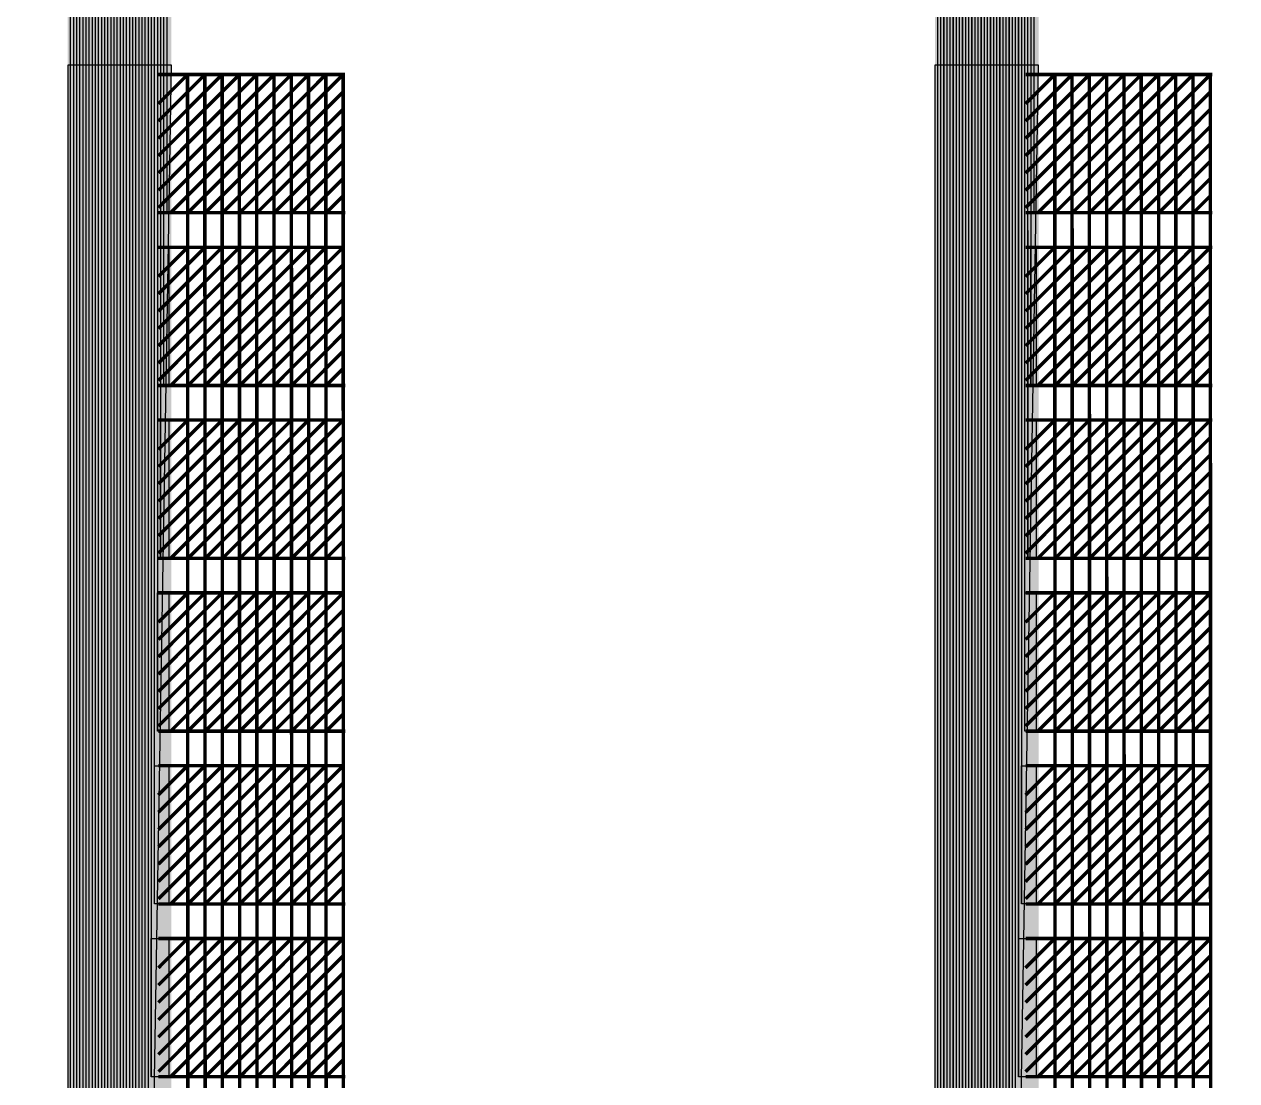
# Model space of a CAD drawing. Header units: millimetres. Extents: x -51 to 51, y -51 to 51.
# Drawn here: x -18.599 to -15.091, y -6.108 to -3.051 of the extents above; entities that cross this region are included whole.
import ezdxf

# ---------------------------------------------------------------- set-up
doc = ezdxf.new("R2010")
doc.units = ezdxf.units.MM
doc.linetypes.add('DASHED', pattern=[19.05, 12.7, -6.35])
for name, color, linetype in [('bottom_SU8', 5, 'Continuous'), ('metal', 43, 'Continuous'), ('reference', 18, 'DASHED')]:
    doc.layers.add(name, color=color, linetype=linetype)
doc.layers.add('top SU-8', color=3, linetype='Continuous', transparency=0.63)

msp = doc.modelspace()

# ---------------------------------------------------------------- linework, layer by layer
at = {"layer": 'bottom_SU8', "transparency": 33554544}
for points, const_width in [([(-18.3235, 5.9298), (-18.3235, -19.1017)], 0.3), ([(-15.8147, 5.9298), (-15.8147, -19.1017)], 0.3), ([(-18.2112, -3.2811), (-18.1263, -3.1961)], 0.01), ([(-18.211, -3.331), (-18.0763, -3.1961)], 0.01), ([(-18.211, -3.3811), (-18.0263, -3.1961)], 0.01), ([(-18.211, -3.4313), (-17.9763, -3.1961)], 0.01), ([(-18.211, -3.4814), (-17.9263, -3.1961)], 0.01), ([(-18.211, -3.5315), (-17.8763, -3.1961)], 0.01), ([(-18.211, -3.5816), (-17.8263, -3.1961)], 0.01), ([(-18.211, -3.1961), (-17.6708, -3.1961)], 0.01), ([(-18.1755, -3.5961), (-17.7763, -3.1961)], 0.01), ([(-18.1221, -19.0957), (-18.1267, -3.1964)], 0.01), ([(-18.1255, -3.5961), (-17.7263, -3.1961)], 0.01), ([(-18.0723, -19.0957), (-18.0767, -3.1964)], 0.01), ([(-18.0755, -3.5961), (-17.6763, -3.1961)], 0.01), ([(-18.0223, -19.0957), (-18.0267, -3.1964)], 0.01), ([(-17.9721, -19.0957), (-17.9767, -3.1961)], 0.01), ([(-17.9221, -19.0957), (-17.9267, -3.1964)], 0.01), ([(-17.8721, -19.0957), (-17.8767, -3.1961)], 0.01), ([(-17.8221, -19.0957), (-17.8263, -3.1961)], 0.01), ([(-17.7721, -19.0957), (-17.7767, -3.1961)], 0.01), ([(-17.7221, -19.0957), (-17.7267, -3.1961)], 0.01), ([(-17.6721, -19.0957), (-17.6766, -3.1921)], 0.01), ([(-15.7024, -3.2811), (-15.6175, -3.1961)], 0.01), ([(-15.7022, -3.331), (-15.5675, -3.1961)], 0.01), ([(-15.7022, -3.3811), (-15.5175, -3.1961)], 0.01), ([(-15.7022, -3.4313), (-15.4675, -3.1961)], 0.01), ([(-15.7022, -3.4814), (-15.4175, -3.1961)], 0.01), ([(-15.7022, -3.5315), (-15.3675, -3.1961)], 0.01), ([(-15.7022, -3.5816), (-15.3175, -3.1961)], 0.01), ([(-15.7022, -3.1961), (-15.162, -3.1961)], 0.01), ([(-15.6667, -3.5961), (-15.2675, -3.1961)], 0.01), ([(-15.6133, -19.0957), (-15.6178, -3.1964)], 0.01), ([(-15.6167, -3.5961), (-15.2175, -3.1961)], 0.01), ([(-15.5635, -19.0957), (-15.5678, -3.1964)], 0.01), ([(-15.5667, -3.5961), (-15.1675, -3.1961)], 0.01), ([(-15.5135, -19.0957), (-15.5178, -3.1964)], 0.01), ([(-15.4633, -19.0957), (-15.4678, -3.1961)], 0.01), ([(-15.4133, -19.0957), (-15.4178, -3.1964)], 0.01), ([(-15.3633, -19.0957), (-15.3678, -3.1961)], 0.01), ([(-15.3133, -19.0957), (-15.3175, -3.1961)], 0.01), ([(-15.2633, -19.0957), (-15.2678, -3.1961)], 0.01), ([(-15.2133, -19.0957), (-15.2178, -3.1961)], 0.01), ([(-15.1633, -19.0957), (-15.1678, -3.1921)], 0.01), ([(-18.0255, -3.5961), (-17.6762, -3.2461)], 0.01), ([(-15.5167, -3.5961), (-15.1674, -3.2461)], 0.01), ([(-17.9755, -3.5961), (-17.6761, -3.2961)], 0.01), ([(-15.4667, -3.5961), (-15.1673, -3.2961)], 0.01), ([(-17.9255, -3.5961), (-17.676, -3.3461)], 0.01), ([(-15.4167, -3.5961), (-15.1672, -3.3461)], 0.01), ([(-17.8755, -3.5961), (-17.6759, -3.3961)], 0.01), ([(-15.3667, -3.5961), (-15.1671, -3.3961)], 0.01), ([(-17.8255, -3.5961), (-17.6758, -3.4461)], 0.01), ([(-15.3167, -3.5961), (-15.167, -3.4461)], 0.01), ([(-17.7755, -3.5961), (-17.6757, -3.4961)], 0.01), ([(-15.2667, -3.5961), (-15.1669, -3.4961)], 0.01), ([(-17.7255, -3.5961), (-17.6756, -3.5461)], 0.01), ([(-15.2167, -3.5961), (-15.1668, -3.5461)], 0.01), ([(-18.211, -3.5961), (-17.6707, -3.5961)], 0.01), ([(-15.7022, -3.5961), (-15.1618, -3.5961)], 0.01), ([(-18.2112, -3.7811), (-18.1263, -3.6961)], 0.01), ([(-18.211, -3.831), (-18.0763, -3.6961)], 0.01), ([(-18.211, -3.8811), (-18.0263, -3.6961)], 0.01), ([(-18.211, -3.9313), (-17.9763, -3.6961)], 0.01), ([(-18.211, -3.9814), (-17.9263, -3.6961)], 0.01), ([(-18.211, -4.0315), (-17.8763, -3.6961)], 0.01), ([(-18.211, -4.0816), (-17.8263, -3.6961)], 0.01), ([(-18.211, -3.6961), (-17.6708, -3.6961)], 0.01), ([(-18.1755, -4.0961), (-17.7763, -3.6961)], 0.01), ([(-18.1255, -4.0961), (-17.7263, -3.6961)], 0.01), ([(-18.0755, -4.0961), (-17.6763, -3.6961)], 0.01), ([(-15.7024, -3.7811), (-15.6175, -3.6961)], 0.01), ([(-15.7022, -3.831), (-15.5675, -3.6961)], 0.01), ([(-15.7022, -3.8811), (-15.5175, -3.6961)], 0.01), ([(-15.7022, -3.9313), (-15.4675, -3.6961)], 0.01), ([(-15.7022, -3.9814), (-15.4175, -3.6961)], 0.01), ([(-15.7022, -4.0315), (-15.3675, -3.6961)], 0.01), ([(-15.7022, -4.0816), (-15.3175, -3.6961)], 0.01), ([(-15.7022, -3.6961), (-15.162, -3.6961)], 0.01), ([(-15.6667, -4.0961), (-15.2675, -3.6961)], 0.01), ([(-15.6167, -4.0961), (-15.2175, -3.6961)], 0.01), ([(-15.5667, -4.0961), (-15.1675, -3.6961)], 0.01), ([(-18.0255, -4.0961), (-17.6762, -3.7461)], 0.01), ([(-15.5167, -4.0961), (-15.1674, -3.7461)], 0.01), ([(-17.9755, -4.0961), (-17.6761, -3.7961)], 0.01), ([(-15.4667, -4.0961), (-15.1673, -3.7961)], 0.01), ([(-17.9255, -4.0961), (-17.676, -3.8461)], 0.01), ([(-15.4167, -4.0961), (-15.1672, -3.8461)], 0.01), ([(-17.8755, -4.0961), (-17.6759, -3.8961)], 0.01), ([(-15.3667, -4.0961), (-15.1671, -3.8961)], 0.01), ([(-17.8255, -4.0961), (-17.6758, -3.9461)], 0.01), ([(-15.3167, -4.0961), (-15.167, -3.9461)], 0.01), ([(-17.7755, -4.0961), (-17.6757, -3.9961)], 0.01), ([(-15.2667, -4.0961), (-15.1669, -3.9961)], 0.01), ([(-17.7255, -4.0961), (-17.6756, -4.0461)], 0.01), ([(-15.2167, -4.0961), (-15.1668, -4.0461)], 0.01), ([(-18.211, -4.0961), (-17.6707, -4.0961)], 0.01), ([(-15.7022, -4.0961), (-15.1618, -4.0961)], 0.01), ([(-18.2112, -4.2811), (-18.1263, -4.1961)], 0.01), ([(-18.211, -4.331), (-18.0763, -4.1961)], 0.01), ([(-18.211, -4.3811), (-18.0263, -4.1961)], 0.01), ([(-18.211, -4.4313), (-17.9763, -4.1961)], 0.01), ([(-18.211, -4.4814), (-17.9263, -4.1961)], 0.01), ([(-18.211, -4.5315), (-17.8763, -4.1961)], 0.01), ([(-18.211, -4.5816), (-17.8263, -4.1961)], 0.01), ([(-18.211, -4.1961), (-17.6708, -4.1961)], 0.01), ([(-18.1755, -4.5961), (-17.7763, -4.1961)], 0.01), ([(-18.1255, -4.5961), (-17.7263, -4.1961)], 0.01), ([(-18.0755, -4.5961), (-17.6763, -4.1961)], 0.01), ([(-15.7024, -4.2811), (-15.6175, -4.1961)], 0.01), ([(-15.7022, -4.331), (-15.5675, -4.1961)], 0.01), ([(-15.7022, -4.3811), (-15.5175, -4.1961)], 0.01), ([(-15.7022, -4.4313), (-15.4675, -4.1961)], 0.01), ([(-15.7022, -4.4814), (-15.4175, -4.1961)], 0.01), ([(-15.7022, -4.5315), (-15.3675, -4.1961)], 0.01), ([(-15.7022, -4.5816), (-15.3175, -4.1961)], 0.01), ([(-15.7022, -4.1961), (-15.162, -4.1961)], 0.01), ([(-15.6667, -4.5961), (-15.2675, -4.1961)], 0.01), ([(-15.6167, -4.5961), (-15.2175, -4.1961)], 0.01), ([(-15.5667, -4.5961), (-15.1675, -4.1961)], 0.01), ([(-18.0255, -4.5961), (-17.6762, -4.2461)], 0.01), ([(-15.5167, -4.5961), (-15.1674, -4.2461)], 0.01), ([(-17.9755, -4.5961), (-17.6761, -4.2961)], 0.01), ([(-15.4667, -4.5961), (-15.1673, -4.2961)], 0.01), ([(-17.9255, -4.5961), (-17.676, -4.3461)], 0.01), ([(-15.4167, -4.5961), (-15.1672, -4.3461)], 0.01), ([(-17.8755, -4.5961), (-17.6759, -4.3961)], 0.01), ([(-15.3667, -4.5961), (-15.1671, -4.3961)], 0.01), ([(-17.8255, -4.5961), (-17.6758, -4.4461)], 0.01), ([(-15.3167, -4.5961), (-15.167, -4.4461)], 0.01), ([(-17.7755, -4.5961), (-17.6757, -4.4961)], 0.01), ([(-15.2667, -4.5961), (-15.1669, -4.4961)], 0.01), ([(-17.7255, -4.5961), (-17.6756, -4.5461)], 0.01), ([(-15.2167, -4.5961), (-15.1668, -4.5461)], 0.01), ([(-18.211, -4.5961), (-17.6707, -4.5961)], 0.01), ([(-15.7022, -4.5961), (-15.1618, -4.5961)], 0.01), ([(-18.2112, -4.7811), (-18.1263, -4.6961)], 0.01), ([(-18.211, -4.831), (-18.0763, -4.6961)], 0.01), ([(-18.211, -4.8811), (-18.0263, -4.6961)], 0.01), ([(-18.211, -4.9313), (-17.9763, -4.6961)], 0.01), ([(-18.211, -4.9814), (-17.9263, -4.6961)], 0.01), ([(-18.211, -5.0315), (-17.8763, -4.6961)], 0.01), ([(-18.211, -5.0816), (-17.8263, -4.6961)], 0.01), ([(-18.211, -4.6961), (-17.6708, -4.6961)], 0.01), ([(-18.1755, -5.0961), (-17.7763, -4.6961)], 0.01), ([(-18.1255, -5.0961), (-17.7263, -4.6961)], 0.01), ([(-18.0755, -5.0961), (-17.6763, -4.6961)], 0.01), ([(-15.7024, -4.7811), (-15.6175, -4.6961)], 0.01), ([(-15.7022, -4.831), (-15.5675, -4.6961)], 0.01), ([(-15.7022, -4.8811), (-15.5175, -4.6961)], 0.01), ([(-15.7022, -4.9313), (-15.4675, -4.6961)], 0.01), ([(-15.7022, -4.9814), (-15.4175, -4.6961)], 0.01), ([(-15.7022, -5.0315), (-15.3675, -4.6961)], 0.01), ([(-15.7022, -5.0816), (-15.3175, -4.6961)], 0.01), ([(-15.7022, -4.6961), (-15.162, -4.6961)], 0.01), ([(-15.6667, -5.0961), (-15.2675, -4.6961)], 0.01), ([(-15.6167, -5.0961), (-15.2175, -4.6961)], 0.01), ([(-15.5667, -5.0961), (-15.1675, -4.6961)], 0.01), ([(-18.0255, -5.0961), (-17.6762, -4.7461)], 0.01), ([(-15.5167, -5.0961), (-15.1674, -4.7461)], 0.01), ([(-17.9755, -5.0961), (-17.6761, -4.7961)], 0.01), ([(-15.4667, -5.0961), (-15.1673, -4.7961)], 0.01), ([(-17.9255, -5.0961), (-17.676, -4.8461)], 0.01), ([(-15.4167, -5.0961), (-15.1672, -4.8461)], 0.01), ([(-17.8755, -5.0961), (-17.6759, -4.8961)], 0.01), ([(-15.3667, -5.0961), (-15.1671, -4.8961)], 0.01), ([(-17.8255, -5.0961), (-17.6758, -4.9461)], 0.01), ([(-15.3167, -5.0961), (-15.167, -4.9461)], 0.01), ([(-17.7755, -5.0961), (-17.6757, -4.9961)], 0.01), ([(-15.2667, -5.0961), (-15.1669, -4.9961)], 0.01), ([(-17.7255, -5.0961), (-17.6756, -5.0461)], 0.01), ([(-15.2167, -5.0961), (-15.1668, -5.0461)], 0.01), ([(-18.211, -5.0961), (-17.6707, -5.0961)], 0.01), ([(-15.7022, -5.0961), (-15.1618, -5.0961)], 0.01), ([(-18.2112, -5.2811), (-18.1263, -5.1961)], 0.01), ([(-18.211, -5.331), (-18.0763, -5.1961)], 0.01), ([(-18.211, -5.3811), (-18.0263, -5.1961)], 0.01), ([(-18.211, -5.4313), (-17.9763, -5.1961)], 0.01), ([(-18.211, -5.4814), (-17.9263, -5.1961)], 0.01), ([(-18.211, -5.5315), (-17.8763, -5.1961)], 0.01), ([(-18.211, -5.5816), (-17.8263, -5.1961)], 0.01), ([(-18.211, -5.1961), (-17.6708, -5.1961)], 0.01), ([(-18.1755, -5.5961), (-17.7763, -5.1961)], 0.01), ([(-18.1255, -5.5961), (-17.7263, -5.1961)], 0.01), ([(-18.0755, -5.5961), (-17.6763, -5.1961)], 0.01), ([(-15.7024, -5.2811), (-15.6175, -5.1961)], 0.01), ([(-15.7022, -5.331), (-15.5675, -5.1961)], 0.01), ([(-15.7022, -5.3811), (-15.5175, -5.1961)], 0.01), ([(-15.7022, -5.4313), (-15.4675, -5.1961)], 0.01), ([(-15.7022, -5.4814), (-15.4175, -5.1961)], 0.01), ([(-15.7022, -5.5315), (-15.3675, -5.1961)], 0.01), ([(-15.7022, -5.5816), (-15.3175, -5.1961)], 0.01), ([(-15.7022, -5.1961), (-15.162, -5.1961)], 0.01), ([(-15.6667, -5.5961), (-15.2675, -5.1961)], 0.01), ([(-15.6167, -5.5961), (-15.2175, -5.1961)], 0.01), ([(-15.5667, -5.5961), (-15.1675, -5.1961)], 0.01), ([(-18.0255, -5.5961), (-17.6762, -5.2461)], 0.01), ([(-15.5167, -5.5961), (-15.1674, -5.2461)], 0.01), ([(-17.9755, -5.5961), (-17.6761, -5.2961)], 0.01), ([(-15.4667, -5.5961), (-15.1673, -5.2961)], 0.01), ([(-17.9255, -5.5961), (-17.676, -5.3461)], 0.01), ([(-15.4167, -5.5961), (-15.1672, -5.3461)], 0.01), ([(-17.8755, -5.5961), (-17.6759, -5.3961)], 0.01), ([(-15.3667, -5.5961), (-15.1671, -5.3961)], 0.01), ([(-17.8255, -5.5961), (-17.6758, -5.4461)], 0.01), ([(-15.3167, -5.5961), (-15.167, -5.4461)], 0.01), ([(-17.7755, -5.5961), (-17.6757, -5.4961)], 0.01), ([(-15.2667, -5.5961), (-15.1669, -5.4961)], 0.01), ([(-17.7255, -5.5961), (-17.6756, -5.5461)], 0.01), ([(-15.2167, -5.5961), (-15.1668, -5.5461)], 0.01), ([(-18.211, -5.5961), (-17.6707, -5.5961)], 0.01), ([(-15.7022, -5.5961), (-15.1618, -5.5961)], 0.01), ([(-18.2112, -5.7811), (-18.1263, -5.6961)], 0.01), ([(-18.211, -5.831), (-18.0763, -5.6961)], 0.01), ([(-18.211, -5.8811), (-18.0263, -5.6961)], 0.01), ([(-18.211, -5.9313), (-17.9763, -5.6961)], 0.01), ([(-18.211, -5.9814), (-17.9263, -5.6961)], 0.01), ([(-18.211, -6.0315), (-17.8763, -5.6961)], 0.01), ([(-18.211, -6.0816), (-17.8263, -5.6961)], 0.01), ([(-18.211, -5.6961), (-17.6708, -5.6961)], 0.01), ([(-18.1755, -6.0961), (-17.7763, -5.6961)], 0.01), ([(-18.1255, -6.0961), (-17.7263, -5.6961)], 0.01), ([(-18.0755, -6.0961), (-17.6763, -5.6961)], 0.01), ([(-15.7024, -5.7811), (-15.6175, -5.6961)], 0.01), ([(-15.7022, -5.831), (-15.5675, -5.6961)], 0.01), ([(-15.7022, -5.8811), (-15.5175, -5.6961)], 0.01), ([(-15.7022, -5.9313), (-15.4675, -5.6961)], 0.01), ([(-15.7022, -5.9814), (-15.4175, -5.6961)], 0.01), ([(-15.7022, -6.0315), (-15.3675, -5.6961)], 0.01), ([(-15.7022, -6.0816), (-15.3175, -5.6961)], 0.01), ([(-15.7022, -5.6961), (-15.162, -5.6961)], 0.01), ([(-15.6667, -6.0961), (-15.2675, -5.6961)], 0.01), ([(-15.6167, -6.0961), (-15.2175, -5.6961)], 0.01), ([(-15.5667, -6.0961), (-15.1675, -5.6961)], 0.01), ([(-18.0255, -6.0961), (-17.6762, -5.7461)], 0.01), ([(-15.5167, -6.0961), (-15.1674, -5.7461)], 0.01), ([(-17.9755, -6.0961), (-17.6761, -5.7961)], 0.01), ([(-15.4667, -6.0961), (-15.1673, -5.7961)], 0.01), ([(-17.9255, -6.0961), (-17.676, -5.8461)], 0.01), ([(-15.4167, -6.0961), (-15.1672, -5.8461)], 0.01), ([(-17.8755, -6.0961), (-17.6759, -5.8961)], 0.01), ([(-15.3667, -6.0961), (-15.1671, -5.8961)], 0.01), ([(-17.8255, -6.0961), (-17.6758, -5.9461)], 0.01), ([(-15.3167, -6.0961), (-15.167, -5.9461)], 0.01), ([(-17.7755, -6.0961), (-17.6757, -5.9961)], 0.01), ([(-15.2667, -6.0961), (-15.1669, -5.9961)], 0.01), ([(-17.7255, -6.0961), (-17.6756, -6.0461)], 0.01), ([(-15.2167, -6.0961), (-15.1668, -6.0461)], 0.01), ([(-18.211, -6.0961), (-17.6707, -6.0961)], 0.01), ([(-15.7022, -6.0961), (-15.1618, -6.0961)], 0.01)]:
    msp.add_lwpolyline(points, dxfattribs=dict(at, const_width=const_width))
at = {"layer": 'metal', "transparency": 33554544}
for points, const_width in [([(-18.3215, -11.0957), (-18.3215, 10.5754)], 0.004), ([(-15.8127, -11.0957), (-15.8127, 10.5754)], 0.004), ([(-18.3395, -12.0957), (-18.3395, 10.0274)], 0.004), ([(-18.3305, -11.5957), (-18.3305, 10.0291)], 0.004), ([(-15.8307, -12.0957), (-15.8307, 10.0274)], 0.004), ([(-15.8217, -11.5957), (-15.8217, 10.0291)], 0.004), ([(-18.3125, -10.5957), (-18.3125, 9.9562)], 0.004), ([(-15.8037, -10.5957), (-15.8037, 9.9562)], 0.004), ([(-18.3575, -13.0957), (-18.3575, 9.4365)], 0.004), ([(-18.3485, -12.5957), (-18.3485, 9.4365)], 0.004), ([(-15.8487, -13.0957), (-15.8487, 9.4365)], 0.004), ([(-15.8397, -12.5957), (-15.8397, 9.4365)], 0.004), ([(-18.3035, -10.0961), (-18.3035, 9.3481)], 0.004), ([(-18.2945, -9.5961), (-18.2945, 9.3481)], 0.004), ([(-15.7947, -10.0961), (-15.7947, 9.3481)], 0.004), ([(-15.7857, -9.5961), (-15.7857, 9.3481)], 0.004), ([(-18.3755, -14.0957), (-18.3755, 8.8389)], 0.004), ([(-18.3665, -13.5957), (-18.3665, 8.8407)], 0.004), ([(-15.8667, -14.0957), (-15.8667, 8.8389)], 0.004), ([(-15.8577, -13.5957), (-15.8577, 8.8407)], 0.004), ([(-18.2855, -9.0961), (-18.2855, 8.7599)], 0.004), ([(-18.2765, -8.5961), (-18.2765, 8.7617)], 0.004), ([(-15.7767, -9.0961), (-15.7767, 8.7599)], 0.004), ([(-15.7677, -8.5961), (-15.7677, 8.7617)], 0.004), ([(-18.3935, -15.0957), (-18.3935, 8.2445)], 0.004), ([(-18.3845, -14.5957), (-18.3845, 8.2445)], 0.004), ([(-15.8847, -15.0957), (-15.8847, 8.2445)], 0.004), ([(-15.8757, -14.5957), (-15.8757, 8.2445)], 0.004), ([(-18.2675, -8.0961), (-18.2675, 8.1764)], 0.004), ([(-18.2585, -7.5961), (-18.2585, 8.1756)], 0.004), ([(-15.7587, -8.0961), (-15.7587, 8.1764)], 0.004), ([(-15.7497, -7.5961), (-15.7497, 8.1756)], 0.004), ([(-18.4115, -16.0957), (-18.4115, 7.6503)], 0.004), ([(-18.4025, -15.5957), (-18.4025, 7.6503)], 0.004), ([(-15.9027, -16.0957), (-15.9027, 7.6503)], 0.004), ([(-15.8937, -15.5957), (-15.8937, 7.6503)], 0.004), ([(-18.2495, -7.0961), (-18.2495, 7.597)], 0.004), ([(-18.2405, -6.5961), (-18.2405, 7.5952)], 0.004), ([(-15.7407, -7.0961), (-15.7407, 7.597)], 0.004), ([(-15.7317, -6.5961), (-15.7317, 7.5952)], 0.004), ([(-18.4295, -17.0957), (-18.4295, 7.0554)], 0.004), ([(-18.4205, -16.5957), (-18.4205, 7.0554)], 0.004), ([(-15.9207, -17.0957), (-15.9207, 7.0554)], 0.004), ([(-15.9117, -16.5957), (-15.9117, 7.0554)], 0.004), ([(-18.2315, -6.0961), (-18.2315, 7.0114)], 0.004), ([(-18.2225, -5.5961), (-18.2225, 7.0085)], 0.004), ([(-15.7227, -6.0961), (-15.7227, 7.0114)], 0.004), ([(-15.7137, -5.5961), (-15.7137, 7.0085)], 0.004), ([(-18.4475, -18.0957), (-18.4475, 6.4565)], 0.004), ([(-18.4385, -17.5957), (-18.4385, 6.4576)], 0.004), ([(-15.9387, -18.0957), (-15.9387, 6.4565)], 0.004), ([(-15.9297, -17.5957), (-15.9297, 6.4576)], 0.004), ([(-18.2135, -5.0961), (-18.2135, 6.4268)], 0.004), ([(-15.7047, -5.0961), (-15.7047, 6.4268)], 0.004), ([(-18.2045, -4.5961), (-18.206, 6.4169)], 0.004), ([(-15.6957, -4.5961), (-15.6972, 6.4169)], 0.004), ([(-18.4565, -18.5957), (-18.4565, 5.8943)], 0.004), ([(-15.9477, -18.5957), (-15.9477, 5.8943)], 0.004), ([(-18.4655, -19.0957), (-18.4655, 5.8889)], 0.004), ([(-15.9567, -19.0957), (-15.9567, 5.8889)], 0.004), ([(-18.1955, -4.0961), (-18.1955, 5.854)], 0.004), ([(-18.1865, -3.5961), (-18.1865, 5.8488)], 0.004), ([(-15.6867, -4.0961), (-15.6867, 5.854)], 0.004), ([(-15.6777, -3.5961), (-15.6777, 5.8488)], 0.004), ([(-18.1869, -3.5572), (-17.8262, -3.1957)], 0.006), ([(-18.1868, -3.3066), (-18.0762, -3.1957)], 0.006), ([(-18.1868, -3.507), (-17.8762, -3.1957)], 0.006), ([(-18.1867, -3.4066), (-17.9762, -3.1957)], 0.006), ([(-18.1867, -3.2564), (-18.1262, -3.1957)], 0.006), ([(-18.1866, -3.3565), (-18.0262, -3.1957)], 0.006), ([(-18.1865, -3.4565), (-17.9262, -3.1957)], 0.006), ([(-18.1856, -3.1957), (-17.6732, -3.1957)], 0.006), ([(-18.1753, -3.5957), (-17.7762, -3.1957)], 0.006), ([(-18.1253, -3.5957), (-18.1262, -3.1957)], 0.006), ([(-18.1253, -3.5957), (-17.7262, -3.1957)], 0.006), ([(-18.0753, -3.5957), (-18.0762, -3.1957)], 0.006), ([(-18.0753, -3.5957), (-17.6762, -3.1957)], 0.006), ([(-18.0253, -3.5957), (-18.0262, -3.1957)], 0.006), ([(-17.9753, -3.5957), (-17.9762, -3.1957)], 0.006), ([(-17.9253, -3.5957), (-17.9262, -3.1957)], 0.006), ([(-17.8753, -3.5957), (-17.8762, -3.1957)], 0.006), ([(-17.8253, -3.5957), (-17.8262, -3.1957)], 0.006), ([(-17.7753, -3.5957), (-17.7762, -3.1957)], 0.006), ([(-17.7253, -3.5957), (-17.7262, -3.1957)], 0.006), ([(-17.6753, -3.5957), (-17.6762, -3.1957)], 0.006), ([(-15.6781, -3.5572), (-15.3174, -3.1957)], 0.006), ([(-15.678, -3.3066), (-15.5674, -3.1957)], 0.006), ([(-15.678, -3.507), (-15.3674, -3.1957)], 0.006), ([(-15.6779, -3.2564), (-15.6174, -3.1957)], 0.006), ([(-15.6778, -3.3565), (-15.5174, -3.1957)], 0.006), ([(-15.6778, -3.4066), (-15.4674, -3.1957)], 0.006), ([(-15.6776, -3.4565), (-15.4174, -3.1957)], 0.006), ([(-15.6768, -3.1957), (-15.1644, -3.1957)], 0.006), ([(-15.6665, -3.5957), (-15.2674, -3.1957)], 0.006), ([(-15.6165, -3.5957), (-15.6174, -3.1957)], 0.006), ([(-15.6165, -3.5957), (-15.2174, -3.1957)], 0.006), ([(-15.5665, -3.5957), (-15.5674, -3.1957)], 0.006), ([(-15.5665, -3.5957), (-15.1674, -3.1957)], 0.006), ([(-15.5165, -3.5957), (-15.5174, -3.1957)], 0.006), ([(-15.4665, -3.5957), (-15.4674, -3.1957)], 0.006), ([(-15.4165, -3.5957), (-15.4174, -3.1957)], 0.006), ([(-15.3665, -3.5957), (-15.3674, -3.1957)], 0.006), ([(-15.3165, -3.5957), (-15.3174, -3.1957)], 0.006), ([(-15.2665, -3.5957), (-15.2674, -3.1957)], 0.006), ([(-15.2165, -3.5957), (-15.2174, -3.1957)], 0.006), ([(-15.1665, -3.5957), (-15.1674, -3.1957)], 0.006), ([(-18.0253, -3.5957), (-17.6761, -3.2457)], 0.006), ([(-15.5165, -3.5957), (-15.1672, -3.2457)], 0.006), ([(-17.9753, -3.5957), (-17.676, -3.2957)], 0.006), ([(-15.4665, -3.5957), (-15.1671, -3.2957)], 0.006), ([(-17.9253, -3.5957), (-17.6759, -3.3457)], 0.006), ([(-15.4165, -3.5957), (-15.167, -3.3457)], 0.006), ([(-17.8753, -3.5957), (-17.6758, -3.3957)], 0.006), ([(-15.3665, -3.5957), (-15.1669, -3.3957)], 0.006), ([(-17.8253, -3.5957), (-17.6757, -3.4457)], 0.006), ([(-15.3165, -3.5957), (-15.1668, -3.4457)], 0.006), ([(-17.7753, -3.5957), (-17.6756, -3.4957)], 0.006), ([(-15.2665, -3.5957), (-15.1667, -3.4957)], 0.006), ([(-17.7253, -3.5957), (-17.6754, -3.5457)], 0.006), ([(-15.2165, -3.5957), (-15.1666, -3.5457)], 0.006), ([(-18.1877, -3.5957), (-17.6729, -3.5957)], 0.006), ([(-15.6788, -3.5957), (-15.1641, -3.5957)], 0.006), ([(-18.1856, -3.8054), (-18.0762, -3.6957)], 0.006), ([(-18.1856, -3.8554), (-18.0262, -3.6957)], 0.006), ([(-18.1856, -3.9055), (-17.9762, -3.6957)], 0.006), ([(-18.1856, -4.0558), (-17.8262, -3.6957)], 0.006), ([(-18.1856, -3.6957), (-17.6732, -3.6957)], 0.006), ([(-18.1855, -3.9556), (-17.9262, -3.6957)], 0.006), ([(-18.1855, -4.0057), (-17.8762, -3.6957)], 0.006), ([(-18.1855, -3.7551), (-18.1262, -3.6957)], 0.006), ([(-18.1753, -4.0957), (-17.7762, -3.6957)], 0.006), ([(-18.1253, -4.0957), (-18.1262, -3.6957)], 0.006), ([(-18.1253, -4.0957), (-17.7262, -3.6957)], 0.006), ([(-18.0753, -4.0957), (-18.0762, -3.6957)], 0.006), ([(-18.0753, -4.0957), (-17.6762, -3.6957)], 0.006), ([(-18.0253, -4.0957), (-18.0262, -3.6957)], 0.006), ([(-17.9753, -4.0957), (-17.9762, -3.6957)], 0.006), ([(-17.9253, -4.0957), (-17.9262, -3.6957)], 0.006), ([(-17.8753, -4.0957), (-17.8762, -3.6957)], 0.006), ([(-17.8253, -4.0957), (-17.8262, -3.6957)], 0.006), ([(-17.7753, -4.0957), (-17.7762, -3.6957)], 0.006), ([(-17.7253, -4.0957), (-17.7262, -3.6957)], 0.006), ([(-17.6753, -4.0957), (-17.6762, -3.6957)], 0.006), ([(-15.6768, -3.8054), (-15.5674, -3.6957)], 0.006), ([(-15.6768, -3.8554), (-15.5174, -3.6957)], 0.006), ([(-15.6768, -4.0558), (-15.3174, -3.6957)], 0.006), ([(-15.6768, -3.6957), (-15.1644, -3.6957)], 0.006), ([(-15.6767, -3.9055), (-15.4674, -3.6957)], 0.006), ([(-15.6767, -3.9556), (-15.4174, -3.6957)], 0.006), ([(-15.6767, -4.0057), (-15.3674, -3.6957)], 0.006), ([(-15.6766, -3.7551), (-15.6174, -3.6957)], 0.006), ([(-15.6665, -4.0957), (-15.2674, -3.6957)], 0.006), ([(-15.6165, -4.0957), (-15.6174, -3.6957)], 0.006), ([(-15.6165, -4.0957), (-15.2174, -3.6957)], 0.006), ([(-15.5665, -4.0957), (-15.5674, -3.6957)], 0.006), ([(-15.5665, -4.0957), (-15.1674, -3.6957)], 0.006), ([(-15.5165, -4.0957), (-15.5174, -3.6957)], 0.006), ([(-15.4665, -4.0957), (-15.4674, -3.6957)], 0.006), ([(-15.4165, -4.0957), (-15.4174, -3.6957)], 0.006), ([(-15.3665, -4.0957), (-15.3674, -3.6957)], 0.006), ([(-15.3165, -4.0957), (-15.3174, -3.6957)], 0.006), ([(-15.2665, -4.0957), (-15.2674, -3.6957)], 0.006), ([(-15.2165, -4.0957), (-15.2174, -3.6957)], 0.006), ([(-15.1665, -4.0957), (-15.1674, -3.6957)], 0.006), ([(-18.0253, -4.0957), (-17.6761, -3.7457)], 0.006), ([(-15.5165, -4.0957), (-15.1672, -3.7457)], 0.006), ([(-17.9753, -4.0957), (-17.676, -3.7957)], 0.006), ([(-15.4665, -4.0957), (-15.1671, -3.7957)], 0.006), ([(-17.9253, -4.0957), (-17.6759, -3.8457)], 0.006), ([(-15.4165, -4.0957), (-15.167, -3.8457)], 0.006), ([(-17.8753, -4.0957), (-17.6758, -3.8957)], 0.006), ([(-15.3665, -4.0957), (-15.1669, -3.8957)], 0.006), ([(-17.8253, -4.0957), (-17.6757, -3.9457)], 0.006), ([(-15.3165, -4.0957), (-15.1668, -3.9457)], 0.006), ([(-17.7753, -4.0957), (-17.6756, -3.9957)], 0.006), ([(-15.2665, -4.0957), (-15.1667, -3.9957)], 0.006), ([(-17.7253, -4.0957), (-17.6754, -4.0457)], 0.006), ([(-15.2165, -4.0957), (-15.1666, -4.0457)], 0.006), ([(-18.1877, -4.0957), (-17.6729, -4.0957)], 0.006), ([(-15.6788, -4.0957), (-15.1641, -4.0957)], 0.006), ([(-18.1856, -4.3054), (-18.0762, -4.1957)], 0.006), ([(-18.1856, -4.3554), (-18.0262, -4.1957)], 0.006), ([(-18.1856, -4.4055), (-17.9762, -4.1957)], 0.006), ([(-18.1856, -4.5558), (-17.8262, -4.1957)], 0.006), ([(-18.1856, -4.1957), (-17.6732, -4.1957)], 0.006), ([(-18.1855, -4.4556), (-17.9262, -4.1957)], 0.006), ([(-18.1855, -4.5057), (-17.8762, -4.1957)], 0.006), ([(-18.1855, -4.2551), (-18.1262, -4.1957)], 0.006), ([(-18.1753, -4.5957), (-17.7762, -4.1957)], 0.006), ([(-18.1253, -4.5957), (-18.1262, -4.1957)], 0.006), ([(-18.1253, -4.5957), (-17.7262, -4.1957)], 0.006), ([(-18.0753, -4.5957), (-18.0762, -4.1957)], 0.006), ([(-18.0753, -4.5957), (-17.6762, -4.1957)], 0.006), ([(-18.0253, -4.5957), (-18.0262, -4.1957)], 0.006), ([(-17.9753, -4.5957), (-17.9762, -4.1957)], 0.006), ([(-17.9253, -4.5957), (-17.9262, -4.1957)], 0.006), ([(-17.8753, -4.5957), (-17.8762, -4.1957)], 0.006), ([(-17.8253, -4.5957), (-17.8262, -4.1957)], 0.006), ([(-17.7753, -4.5957), (-17.7762, -4.1957)], 0.006), ([(-17.7253, -4.5957), (-17.7262, -4.1957)], 0.006), ([(-17.6753, -4.5957), (-17.6762, -4.1957)], 0.006), ([(-15.6768, -4.3054), (-15.5674, -4.1957)], 0.006), ([(-15.6768, -4.3554), (-15.5174, -4.1957)], 0.006), ([(-15.6768, -4.5558), (-15.3174, -4.1957)], 0.006), ([(-15.6768, -4.1957), (-15.1644, -4.1957)], 0.006), ([(-15.6767, -4.4055), (-15.4674, -4.1957)], 0.006), ([(-15.6767, -4.4556), (-15.4174, -4.1957)], 0.006), ([(-15.6767, -4.5057), (-15.3674, -4.1957)], 0.006), ([(-15.6766, -4.2551), (-15.6174, -4.1957)], 0.006), ([(-15.6665, -4.5957), (-15.2674, -4.1957)], 0.006), ([(-15.6165, -4.5957), (-15.6174, -4.1957)], 0.006), ([(-15.6165, -4.5957), (-15.2174, -4.1957)], 0.006), ([(-15.5665, -4.5957), (-15.5674, -4.1957)], 0.006), ([(-15.5665, -4.5957), (-15.1674, -4.1957)], 0.006), ([(-15.5165, -4.5957), (-15.5174, -4.1957)], 0.006), ([(-15.4665, -4.5957), (-15.4674, -4.1957)], 0.006), ([(-15.4165, -4.5957), (-15.4174, -4.1957)], 0.006), ([(-15.3665, -4.5957), (-15.3674, -4.1957)], 0.006), ([(-15.3165, -4.5957), (-15.3174, -4.1957)], 0.006), ([(-15.2665, -4.5957), (-15.2674, -4.1957)], 0.006), ([(-15.2165, -4.5957), (-15.2174, -4.1957)], 0.006), ([(-15.1665, -4.5957), (-15.1674, -4.1957)], 0.006), ([(-18.0253, -4.5957), (-17.6761, -4.2457)], 0.006), ([(-15.5165, -4.5957), (-15.1672, -4.2457)], 0.006), ([(-17.9753, -4.5957), (-17.676, -4.2957)], 0.006), ([(-15.4665, -4.5957), (-15.1671, -4.2957)], 0.006), ([(-17.9253, -4.5957), (-17.6759, -4.3457)], 0.006), ([(-15.4165, -4.5957), (-15.167, -4.3457)], 0.006), ([(-17.8753, -4.5957), (-17.6758, -4.3957)], 0.006), ([(-15.3665, -4.5957), (-15.1669, -4.3957)], 0.006), ([(-17.8253, -4.5957), (-17.6757, -4.4457)], 0.006), ([(-15.3165, -4.5957), (-15.1668, -4.4457)], 0.006), ([(-17.7753, -4.5957), (-17.6756, -4.4957)], 0.006), ([(-15.2665, -4.5957), (-15.1667, -4.4957)], 0.006), ([(-17.7253, -4.5957), (-17.6754, -4.5457)], 0.006), ([(-15.2165, -4.5957), (-15.1666, -4.5457)], 0.006), ([(-18.1877, -4.5957), (-17.6729, -4.5957)], 0.006), ([(-15.6788, -4.5957), (-15.1641, -4.5957)], 0.006), ([(-18.1856, -4.8054), (-18.0762, -4.6957)], 0.006), ([(-18.1856, -4.8554), (-18.0262, -4.6957)], 0.006), ([(-18.1856, -4.9055), (-17.9762, -4.6957)], 0.006), ([(-18.1856, -5.0558), (-17.8262, -4.6957)], 0.006), ([(-18.1856, -4.6957), (-17.6732, -4.6957)], 0.006), ([(-18.1855, -4.9556), (-17.9262, -4.6957)], 0.006), ([(-18.1855, -5.0057), (-17.8762, -4.6957)], 0.006), ([(-18.1855, -4.7551), (-18.1262, -4.6957)], 0.006), ([(-18.1753, -5.0957), (-17.7762, -4.6957)], 0.006), ([(-18.1253, -5.0957), (-18.1262, -4.6957)], 0.006), ([(-18.1253, -5.0957), (-17.7262, -4.6957)], 0.006), ([(-18.0753, -5.0957), (-18.0762, -4.6957)], 0.006), ([(-18.0753, -5.0957), (-17.6762, -4.6957)], 0.006), ([(-18.0253, -5.0957), (-18.0262, -4.6957)], 0.006), ([(-17.9753, -5.0957), (-17.9762, -4.6957)], 0.006), ([(-17.9253, -5.0957), (-17.9262, -4.6957)], 0.006), ([(-17.8753, -5.0957), (-17.8762, -4.6957)], 0.006), ([(-17.8253, -5.0957), (-17.8262, -4.6957)], 0.006), ([(-17.7753, -5.0957), (-17.7762, -4.6957)], 0.006), ([(-17.7253, -5.0957), (-17.7262, -4.6957)], 0.006), ([(-17.6753, -5.0957), (-17.6762, -4.6957)], 0.006), ([(-15.6768, -4.8054), (-15.5674, -4.6957)], 0.006), ([(-15.6768, -4.8554), (-15.5174, -4.6957)], 0.006), ([(-15.6768, -5.0558), (-15.3174, -4.6957)], 0.006), ([(-15.6768, -4.6957), (-15.1644, -4.6957)], 0.006), ([(-15.6767, -4.9055), (-15.4674, -4.6957)], 0.006), ([(-15.6767, -4.9556), (-15.4174, -4.6957)], 0.006), ([(-15.6767, -5.0057), (-15.3674, -4.6957)], 0.006), ([(-15.6766, -4.7551), (-15.6174, -4.6957)], 0.006), ([(-15.6665, -5.0957), (-15.2674, -4.6957)], 0.006), ([(-15.6165, -5.0957), (-15.6174, -4.6957)], 0.006), ([(-15.6165, -5.0957), (-15.2174, -4.6957)], 0.006), ([(-15.5665, -5.0957), (-15.5674, -4.6957)], 0.006), ([(-15.5665, -5.0957), (-15.1674, -4.6957)], 0.006), ([(-15.5165, -5.0957), (-15.5174, -4.6957)], 0.006), ([(-15.4665, -5.0957), (-15.4674, -4.6957)], 0.006), ([(-15.4165, -5.0957), (-15.4174, -4.6957)], 0.006), ([(-15.3665, -5.0957), (-15.3674, -4.6957)], 0.006), ([(-15.3165, -5.0957), (-15.3174, -4.6957)], 0.006), ([(-15.2665, -5.0957), (-15.2674, -4.6957)], 0.006), ([(-15.2165, -5.0957), (-15.2174, -4.6957)], 0.006), ([(-15.1665, -5.0957), (-15.1674, -4.6957)], 0.006), ([(-18.0253, -5.0957), (-17.6761, -4.7457)], 0.006), ([(-15.5165, -5.0957), (-15.1672, -4.7457)], 0.006), ([(-17.9753, -5.0957), (-17.676, -4.7957)], 0.006), ([(-15.4665, -5.0957), (-15.1671, -4.7957)], 0.006), ([(-17.9253, -5.0957), (-17.6759, -4.8457)], 0.006), ([(-15.4165, -5.0957), (-15.167, -4.8457)], 0.006), ([(-17.8753, -5.0957), (-17.6758, -4.8957)], 0.006), ([(-15.3665, -5.0957), (-15.1669, -4.8957)], 0.006), ([(-17.8253, -5.0957), (-17.6757, -4.9457)], 0.006), ([(-15.3165, -5.0957), (-15.1668, -4.9457)], 0.006), ([(-17.7753, -5.0957), (-17.6756, -4.9957)], 0.006), ([(-15.2665, -5.0957), (-15.1667, -4.9957)], 0.006), ([(-17.7253, -5.0957), (-17.6754, -5.0457)], 0.006), ([(-15.2165, -5.0957), (-15.1666, -5.0457)], 0.006), ([(-18.1877, -5.0957), (-17.6729, -5.0957)], 0.006), ([(-15.6788, -5.0957), (-15.1641, -5.0957)], 0.006), ([(-18.1856, -5.3054), (-18.0762, -5.1957)], 0.006), ([(-18.1856, -5.3554), (-18.0262, -5.1957)], 0.006), ([(-18.1856, -5.4055), (-17.9762, -5.1957)], 0.006), ([(-18.1856, -5.5558), (-17.8262, -5.1957)], 0.006), ([(-18.1856, -5.1957), (-17.6732, -5.1957)], 0.006), ([(-18.1855, -5.4556), (-17.9262, -5.1957)], 0.006), ([(-18.1855, -5.5057), (-17.8762, -5.1957)], 0.006), ([(-18.1855, -5.2551), (-18.1262, -5.1957)], 0.006), ([(-18.1753, -5.5957), (-17.7762, -5.1957)], 0.006), ([(-18.1253, -5.5957), (-18.1262, -5.1957)], 0.006), ([(-18.1253, -5.5957), (-17.7262, -5.1957)], 0.006), ([(-18.0753, -5.5957), (-18.0762, -5.1957)], 0.006), ([(-18.0753, -5.5957), (-17.6762, -5.1957)], 0.006), ([(-18.0253, -5.5957), (-18.0262, -5.1957)], 0.006), ([(-17.9753, -5.5957), (-17.9762, -5.1957)], 0.006), ([(-17.9253, -5.5957), (-17.9262, -5.1957)], 0.006), ([(-17.8753, -5.5957), (-17.8762, -5.1957)], 0.006), ([(-17.8253, -5.5957), (-17.8262, -5.1957)], 0.006), ([(-17.7753, -5.5957), (-17.7762, -5.1957)], 0.006), ([(-17.7253, -5.5957), (-17.7262, -5.1957)], 0.006), ([(-17.6753, -5.5957), (-17.6762, -5.1957)], 0.006), ([(-15.6768, -5.3054), (-15.5674, -5.1957)], 0.006), ([(-15.6768, -5.3554), (-15.5174, -5.1957)], 0.006), ([(-15.6768, -5.5558), (-15.3174, -5.1957)], 0.006), ([(-15.6768, -5.1957), (-15.1644, -5.1957)], 0.006), ([(-15.6767, -5.4055), (-15.4674, -5.1957)], 0.006), ([(-15.6767, -5.4556), (-15.4174, -5.1957)], 0.006), ([(-15.6767, -5.5057), (-15.3674, -5.1957)], 0.006), ([(-15.6766, -5.2551), (-15.6174, -5.1957)], 0.006), ([(-15.6665, -5.5957), (-15.2674, -5.1957)], 0.006), ([(-15.6165, -5.5957), (-15.6174, -5.1957)], 0.006), ([(-15.6165, -5.5957), (-15.2174, -5.1957)], 0.006), ([(-15.5665, -5.5957), (-15.5674, -5.1957)], 0.006), ([(-15.5665, -5.5957), (-15.1674, -5.1957)], 0.006), ([(-15.5165, -5.5957), (-15.5174, -5.1957)], 0.006), ([(-15.4665, -5.5957), (-15.4674, -5.1957)], 0.006), ([(-15.4165, -5.5957), (-15.4174, -5.1957)], 0.006), ([(-15.3665, -5.5957), (-15.3674, -5.1957)], 0.006), ([(-15.3165, -5.5957), (-15.3174, -5.1957)], 0.006), ([(-15.2665, -5.5957), (-15.2674, -5.1957)], 0.006), ([(-15.2165, -5.5957), (-15.2174, -5.1957)], 0.006), ([(-15.1665, -5.5957), (-15.1674, -5.1957)], 0.006), ([(-18.0253, -5.5957), (-17.6761, -5.2457)], 0.006), ([(-15.5165, -5.5957), (-15.1672, -5.2457)], 0.006), ([(-17.9753, -5.5957), (-17.676, -5.2957)], 0.006), ([(-15.4665, -5.5957), (-15.1671, -5.2957)], 0.006), ([(-17.9253, -5.5957), (-17.6759, -5.3457)], 0.006), ([(-15.4165, -5.5957), (-15.167, -5.3457)], 0.006), ([(-17.8753, -5.5957), (-17.6758, -5.3957)], 0.006), ([(-15.3665, -5.5957), (-15.1669, -5.3957)], 0.006), ([(-17.8253, -5.5957), (-17.6757, -5.4457)], 0.006), ([(-15.3165, -5.5957), (-15.1668, -5.4457)], 0.006), ([(-17.7753, -5.5957), (-17.6756, -5.4957)], 0.006), ([(-15.2665, -5.5957), (-15.1667, -5.4957)], 0.006), ([(-17.7253, -5.5957), (-17.6754, -5.5457)], 0.006), ([(-15.2165, -5.5957), (-15.1666, -5.5457)], 0.006), ([(-18.1877, -5.5957), (-17.6729, -5.5957)], 0.006), ([(-15.6788, -5.5957), (-15.1641, -5.5957)], 0.006), ([(-18.1856, -5.8054), (-18.0762, -5.6957)], 0.006), ([(-18.1856, -5.8554), (-18.0262, -5.6957)], 0.006), ([(-18.1856, -5.9055), (-17.9762, -5.6957)], 0.006), ([(-18.1856, -6.0558), (-17.8262, -5.6957)], 0.006), ([(-18.1856, -5.6957), (-17.6732, -5.6957)], 0.006), ([(-18.1855, -5.9556), (-17.9262, -5.6957)], 0.006), ([(-18.1855, -6.0057), (-17.8762, -5.6957)], 0.006), ([(-18.1855, -5.7551), (-18.1262, -5.6957)], 0.006), ([(-18.1753, -6.0957), (-17.7762, -5.6957)], 0.006), ([(-18.1253, -6.0957), (-18.1262, -5.6957)], 0.006), ([(-18.1253, -6.0957), (-17.7262, -5.6957)], 0.006), ([(-18.0753, -6.0957), (-18.0762, -5.6957)], 0.006), ([(-18.0753, -6.0957), (-17.6762, -5.6957)], 0.006), ([(-18.0253, -6.0957), (-18.0262, -5.6957)], 0.006), ([(-17.9753, -6.0957), (-17.9762, -5.6957)], 0.006), ([(-17.9253, -6.0957), (-17.9262, -5.6957)], 0.006), ([(-17.8753, -6.0957), (-17.8762, -5.6957)], 0.006), ([(-17.8253, -6.0957), (-17.8262, -5.6957)], 0.006), ([(-17.7753, -6.0957), (-17.7762, -5.6957)], 0.006), ([(-17.7253, -6.0957), (-17.7262, -5.6957)], 0.006), ([(-17.6753, -6.0957), (-17.6762, -5.6957)], 0.006), ([(-15.6768, -5.8054), (-15.5674, -5.6957)], 0.006), ([(-15.6768, -5.8554), (-15.5174, -5.6957)], 0.006), ([(-15.6768, -6.0558), (-15.3174, -5.6957)], 0.006), ([(-15.6768, -5.6957), (-15.1644, -5.6957)], 0.006), ([(-15.6767, -5.9055), (-15.4674, -5.6957)], 0.006), ([(-15.6767, -5.9556), (-15.4174, -5.6957)], 0.006), ([(-15.6767, -6.0057), (-15.3674, -5.6957)], 0.006), ([(-15.6766, -5.7551), (-15.6174, -5.6957)], 0.006), ([(-15.6665, -6.0957), (-15.2674, -5.6957)], 0.006), ([(-15.6165, -6.0957), (-15.6174, -5.6957)], 0.006), ([(-15.6165, -6.0957), (-15.2174, -5.6957)], 0.006), ([(-15.5665, -6.0957), (-15.5674, -5.6957)], 0.006), ([(-15.5665, -6.0957), (-15.1674, -5.6957)], 0.006), ([(-15.5165, -6.0957), (-15.5174, -5.6957)], 0.006), ([(-15.4665, -6.0957), (-15.4674, -5.6957)], 0.006), ([(-15.4165, -6.0957), (-15.4174, -5.6957)], 0.006), ([(-15.3665, -6.0957), (-15.3674, -5.6957)], 0.006), ([(-15.3165, -6.0957), (-15.3174, -5.6957)], 0.006), ([(-15.2665, -6.0957), (-15.2674, -5.6957)], 0.006), ([(-15.2165, -6.0957), (-15.2174, -5.6957)], 0.006), ([(-15.1665, -6.0957), (-15.1674, -5.6957)], 0.006), ([(-18.0253, -6.0957), (-17.6761, -5.7457)], 0.006), ([(-15.5165, -6.0957), (-15.1672, -5.7457)], 0.006), ([(-17.9753, -6.0957), (-17.676, -5.7957)], 0.006), ([(-15.4665, -6.0957), (-15.1671, -5.7957)], 0.006), ([(-17.9253, -6.0957), (-17.6759, -5.8457)], 0.006), ([(-15.4165, -6.0957), (-15.167, -5.8457)], 0.006), ([(-17.8753, -6.0957), (-17.6758, -5.8957)], 0.006), ([(-15.3665, -6.0957), (-15.1669, -5.8957)], 0.006), ([(-17.8253, -6.0957), (-17.6757, -5.9457)], 0.006), ([(-15.3165, -6.0957), (-15.1668, -5.9457)], 0.006), ([(-17.7753, -6.0957), (-17.6756, -5.9957)], 0.006), ([(-15.2665, -6.0957), (-15.1667, -5.9957)], 0.006), ([(-17.7253, -6.0957), (-17.6754, -6.0457)], 0.006), ([(-15.2165, -6.0957), (-15.1666, -6.0457)], 0.006), ([(-18.1877, -6.0957), (-17.6729, -6.0957)], 0.006), ([(-15.6788, -6.0957), (-15.1641, -6.0957)], 0.006)]:
    msp.add_lwpolyline(points, dxfattribs=dict(at, const_width=const_width))
for points in [[(-18.1955, -3.6961), (-18.1806, -3.6961), (-18.1806, -4.0961), (-18.1955, -4.0961)], [(-15.6867, -3.6961), (-15.6718, -3.6961), (-15.6718, -4.0961), (-15.6867, -4.0961)], [(-18.2045, -4.1961), (-18.1806, -4.1961), (-18.1806, -4.5961), (-18.2045, -4.5961)], [(-15.6957, -4.1961), (-15.6718, -4.1961), (-15.6718, -4.5961), (-15.6957, -4.5961)], [(-18.2135, -4.6961), (-18.1806, -4.6961), (-18.1806, -5.0961), (-18.2135, -5.0961)], [(-15.7047, -4.6961), (-15.6718, -4.6961), (-15.6718, -5.0961), (-15.7047, -5.0961)], [(-18.2225, -5.1961), (-18.1806, -5.1961), (-18.1806, -5.5961), (-18.2225, -5.5961)], [(-15.7137, -5.1961), (-15.6718, -5.1961), (-15.6718, -5.5961), (-15.7137, -5.5961)], [(-18.2315, -5.6961), (-18.1806, -5.6961), (-18.1806, -6.0961), (-18.2315, -6.0961)], [(-15.7227, -5.6961), (-15.6718, -5.6961), (-15.6718, -6.0961), (-15.7227, -6.0961)]]:
    msp.add_lwpolyline(points, close=True, dxfattribs=at)
at = {"layer": 'reference'}
msp.add_circle((0, 0), 38.1, dxfattribs=at)
at = {"layer": 'top SU-8', "transparency": 33554544, "const_width": 0.3}
for points in [[(-18.3235, 5.9298), (-18.3235, -3.1722)], [(-15.8147, 5.9298), (-15.8147, -3.1722)]]:
    msp.add_lwpolyline(points, dxfattribs=at)
at = {"layer": 'top SU-8', "transparency": 33554544}
for points in [[(-18.1736, -3.1692), (-18.4735, -3.1692), (-18.4737, -19.1018), (-18.4406, -19.1018)], [(-15.6648, -3.1692), (-15.9647, -3.1692), (-15.9649, -19.1018), (-15.9318, -19.1018)]]:
    msp.add_lwpolyline(points, close=True, dxfattribs=at)

doc.saveas('drawing.dxf')
